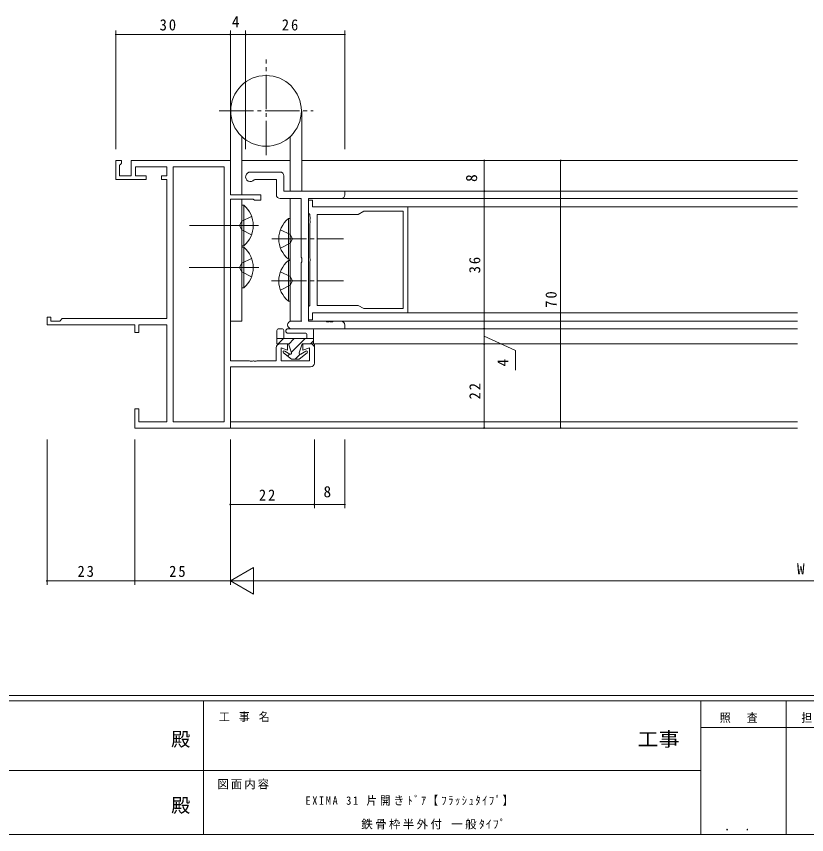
# Model space of a CAD drawing. Units: millimetres on the paper. Extents: x -420 to 373, y -297 to 267.
# Drawn here: x -81.7 to 125.2, y -297 to -82.9 of the extents above; entities that cross this region are included whole.
import ezdxf
from ezdxf.enums import TextEntityAlignment as Align

# ---------------------------------------------------------------- set-up
doc = ezdxf.new("R2010")
doc.units = ezdxf.units.MM
doc.linetypes.add('CHAIN2', pattern=[12, 9, -1, 1, -1])
doc.linetypes.add('DASHED3', pattern=[4, 3, -1])
for name, color, linetype, lineweight in [('0-1_YKK_ZWAK', 7, 'Continuous', 9), ('0-3_YKK_11', 7, 'Continuous', 9), ('0-4_YKK_13', 4, 'Continuous', 9), ('0-5_YKK_D', 6, 'Continuous', 9), ('0-6_YKK_12', 2, 'Continuous', 9)]:
    doc.layers.add(name, color=color, linetype=linetype, lineweight=lineweight)
doc.layers.add('0-2_USER1', color=7, linetype='Continuous')
doc.styles.add('ＭＳ ゴシック', font='')
doc.styles.get('ＭＳ ゴシック').set_extended_font_data('MS Gothic')

msp = doc.modelspace()

# ---------------------------------------------------------------- linework, layer by layer
at = {"layer": '0-1_YKK_ZWAK'}
for p, q in [((352.3, -260.6), (-417.7, -260.6)), ((314.5, -262), (-417.7, -262)), ((-32.7, -262), (-32.7, -297)), ((97.5, -262), (97.5, -297)), ((119.9, -262), (119.9, -297)), ((165.684, -268.999), (97.5, -268.999)), ((-160.1, -280.199), (-31.3, -280.199)), ((-31.3, -280.199), (97.5, -280.199)), ((-417.7, -297), (314.5, -297))]:
    msp.add_line(p, q, dxfattribs=at)
at = {"layer": '0-3_YKK_11'}
for p, q in [((-55.7, -120.6), (-55.7, -125.6)), ((-54.2, -120.6), (-55.7, -120.6)), ((-54.7, -121.8), (-54.5, -121.6)), ((-54.7, -124.6), (-54.7, -121.8)), ((-54.5, -121.6), (-54.2, -121.3)), ((-54.2, -121.3), (-54.2, -120.6)), ((-51.7, -120.6), (-51.7, -124.6)), ((-25.7, -120.6), (-51.7, -120.6)), ((-25.7, -129.6), (-25.7, -120.6)), ((-50.5, -122.23), (-42.33, -122.23)), ((-50.5, -124.6), (-50.5, -122.23)), ((-42.33, -122.23), (-42.33, -124.6)), ((-40.7, -122.23), (-40.7, -188.97)), ((-27.33, -122.23), (-40.7, -122.23)), ((-27.33, -188.97), (-27.33, -122.23)), ((-27.33, -188.97), (-27.33, -122.23)), ((-20.45, -123.6), (-12.701, -123.6)), ((-55.7, -125.6), (-47.7, -125.6)), ((-51.7, -124.6), (-54.7, -124.6)), ((-47.7, -124.6), (-50.5, -124.6)), ((-47.7, -125.6), (-47.7, -124.6)), ((-43.7, -124.6), (-43.7, -125.6)), ((-42.33, -124.6), (-43.7, -124.6)), ((-43.7, -125.6), (-42.33, -125.6)), ((-42.33, -125.6), (-42.33, -161.97)), ((-19.266, -125.55), (-19.495, -125.656)), ((-13.651, -125.55), (-19.266, -125.55)), ((-13.651, -129.55), (-13.651, -125.55)), ((-11.701, -124.6), (-11.701, -128.6)), ((-17.7, -129.6), (-25.7, -129.6)), ((-17.7, -131), (-17.7, -129.6)), ((-7.151, -130.55), (-12.651, -130.55)), ((-11.701, -128.6), (4.299, -128.6)), ((-7.151, -145.858), (-7.151, -130.55)), ((3.299, -130.55), (-5.201, -130.55)), ((-5.201, -130.55), (-5.201, -162.65)), ((4.299, -128.6), (4.299, -129.55)), ((-25.7, -130.7), (-19.7, -130.7)), ((-25.7, -172.97), (-25.7, -130.7)), ((-19.7, -130.7), (-19.4, -131)), ((-19.4, -131), (-17.7, -131)), ((-5.199, -130.95), (-4.199, -130.95)), ((-5.199, -134.38), (-5.199, -130.95)), ((-4.199, -130.95), (-4.199, -132.75)), ((-4.199, -132.75), (20.801, -132.75)), ((20.801, -132.75), (20.801, -146.6)), ((-4.899, -134.68), (-5.199, -134.38)), ((-4.899, -135.192), (-4.899, -134.68)), ((-2.969, -134.68), (-2.969, -158.52)), ((7.801, -134.68), (-2.969, -134.68)), ((9.238, -133.85), (7.801, -134.68)), ((19.601, -133.85), (9.238, -133.85)), ((19.601, -159.35), (19.601, -133.85)), ((19.601, -159.35), (19.601, -133.85)), ((-4.779, -135.375), (-4.899, -135.192)), ((-4.899, -136.108), (-4.779, -135.925)), ((-4.899, -136.192), (-4.899, -136.108)), ((-4.779, -136.375), (-4.899, -136.192)), ((-4.899, -137.108), (-4.779, -136.925)), ((-4.779, -135.925), (-4.779, -135.375)), ((-4.779, -136.925), (-4.779, -136.375)), ((-4.899, -146.142), (-4.899, -137.108)), ((-6.963, -146.136), (-7.151, -145.858)), ((-7.151, -147.342), (-6.963, -147.063)), ((-7.151, -162.65), (-7.151, -147.342)), ((-6.963, -147.063), (-6.963, -146.136)), ((-4.779, -146.325), (-4.899, -146.142)), ((-4.899, -147.058), (-4.779, -146.875)), ((-4.899, -158.52), (-4.899, -147.058)), ((-4.779, -146.875), (-4.779, -146.325)), ((20.801, -146.6), (20.801, -160.45)), ((-5.199, -158.82), (-4.899, -158.52)), ((-5.199, -162.25), (-5.199, -158.82)), ((-4.199, -160.45), (-4.199, -162.25)), ((20.801, -160.45), (-4.199, -160.45)), ((-2.969, -158.52), (7.801, -158.52)), ((7.801, -158.52), (9.238, -159.35)), ((9.238, -159.35), (19.601, -159.35)), ((-73.699, -161.6), (-73.699, -163.6)), ((-72.699, -161.6), (-73.699, -161.6)), ((-72.699, -162.6), (-72.699, -161.6)), ((-70.329, -162.6), (-72.699, -162.6)), ((-69.699, -161.97), (-70.329, -162.6)), ((-42.33, -161.97), (-69.699, -161.97)), ((-9.726, -162.65), (-7.151, -162.65)), ((-5.201, -162.65), (-0.654, -162.65)), ((-4.199, -162.25), (-5.199, -162.25)), ((-0.654, -162.65), (-0.47, -162.77)), ((0.079, -162.77), (0.263, -162.65)), ((0.263, -162.65), (0.346, -162.65)), ((0.346, -162.65), (0.53, -162.77)), ((1.079, -162.77), (1.263, -162.65)), ((1.263, -162.65), (3.299, -162.65)), ((-73.699, -163.6), (-50.7, -163.6)), ((-50.7, -163.6), (-50.7, -165.6)), ((-49.7, -163.6), (-42.33, -163.6)), ((-49.7, -165.6), (-49.7, -163.6)), ((-42.33, -163.6), (-42.33, -188.97)), ((4.299, -164.6), (-9.726, -164.6)), ((-0.47, -162.77), (0.079, -162.77)), ((0.53, -162.77), (1.079, -162.77)), ((4.299, -163.65), (4.299, -164.6)), ((-50.7, -165.6), (-49.7, -165.6)), ((-10.7, -168.6), (-12.7, -168.6)), ((-10.7, -170.219), (-10.7, -168.6)), ((-6.7, -168.6), (-6.7, -170.219)), ((-4.7, -168.6), (-6.7, -168.6)), ((-13.7, -169.6), (-13.7, -172.97)), ((-12.4, -169.6), (-10.7, -170.219)), ((-12.4, -172.97), (-12.4, -169.6)), ((-6.7, -170.219), (-5, -169.6)), ((-5, -169.6), (-5, -172.97)), ((-3.7, -173.6), (-3.7, -169.6)), ((-20.658, -172.97), (-25.7, -172.97)), ((-20.475, -173.09), (-20.658, -172.97)), ((-19.925, -173.09), (-20.475, -173.09)), ((-19.742, -172.97), (-19.925, -173.09)), ((-19.658, -172.97), (-19.742, -172.97)), ((-19.475, -173.09), (-19.658, -172.97)), ((-18.925, -173.09), (-19.475, -173.09)), ((-18.742, -172.97), (-18.925, -173.09)), ((-13.7, -172.97), (-18.742, -172.97)), ((-5, -172.97), (-12.4, -172.97)), ((-25.7, -174.6), (-4.7, -174.6)), ((-25.7, -190.6), (-25.7, -174.6)), ((-50.7, -185.6), (-50.7, -190.6)), ((-49.7, -185.6), (-50.7, -185.6)), ((-49.7, -188.97), (-49.7, -185.6)), ((-42.33, -188.97), (-49.7, -188.97)), ((-40.7, -188.97), (-27.33, -188.97)), ((-50.7, -190.6), (-25.7, -190.6))]:
    msp.add_line(p, q, dxfattribs=at)
for centre, radius, start, end in [((-20.45, -124.85), 1.25, 90.00002, 319.8221), ((-12.701, -124.6), 1, 0, 89.99998), ((-12.651, -129.55), 1, 180, 269.99998), ((3.299, -129.55), 1, 270, 359.99998), ((-9.726, -163.625), 0.975, 90, 179.99998), ((3.299, -163.65), 1, 0, 89.99998), ((-9.726, -163.625), 0.975, 180.00015, 270.00014), ((-12.7, -169.6), 1, 90, 179.99998), ((-4.7, -169.6), 1, 0, 89.99998), ((-4.7, -173.6), 1, 270, 359.99998)]:
    msp.add_arc(centre, radius, start, end, dxfattribs=at)
at = {"layer": '0-4_YKK_13', "linetype": 'CHAIN2'}
for p, q in [((-16.35, -119.185), (-16.35, -94.197)), ((-28.598, -107.6), (-4.035, -107.6)), ((-18.311, -137.6), (-36.41, -137.6)), ((-35.282, -137.6), (-18.696, -137.6)), ((-14.835, -141.1), (1.985, -141.1)), ((-14.733, -141.1), (3.913, -141.1)), ((-18.205, -148.6), (-36.515, -148.6)), ((-35.282, -148.6), (-18.227, -148.6)), ((-14.89, -152.1), (1.985, -152.1)), ((-14.733, -152.1), (3.913, -152.1))]:
    msp.add_line(p, q, dxfattribs=at)
at = {"layer": '0-4_YKK_13'}
for p, q in [((-25.7, -107.6), (-25.7, -120.9)), ((-7, -107.6), (-7, -128.6)), ((-22.7, -129.6), (-22.7, -114.419)), ((-10, -128.6), (-10, -114.308)), ((-10, -162.6), (-10, -130.55)), ((-22.7, -162.6), (-22.7, -130.7)), ((-22.192, -132.3), (-22.7, -132.3)), ((-22.7, -132.3), (-22.7, -142.9)), ((-10.509, -135.8), (-10, -135.8)), ((-10, -135.8), (-10, -146.4)), ((-22.192, -143.3), (-22.7, -143.3)), ((-22.7, -143.3), (-22.7, -153.9)), ((-10.509, -146.8), (-10, -146.8)), ((-10, -146.8), (-10, -157.4)), ((-25.7, -162.6), (-22.7, -162.6)), ((-10, -162.6), (-7, -162.6)), ((-12.2, -164.6), (-13, -164.6)), ((-10.6, -164.6), (-4.4, -164.6)), ((-13.5, -165.1), (-13.5, -168.6)), ((-11.7, -167.2), (-11.7, -165.1)), ((-5.9, -165.8), (-10.6, -165.8)), ((-5.7, -166), (-5.7, -167.2)), ((-3.9, -168.6), (-3.9, -165.1)), ((-3.9, -167.2), (-13.5, -167.2)), ((-13.5, -168.6), (-10.5, -168.6)), ((-13.175, -168.6), (-11.775, -167.2)), ((-10.5, -168.6), (-9.716, -170.903)), ((-10.461, -168.714), (-8.947, -167.2)), ((-9.743, -170.824), (-6.119, -167.2)), ((-6.9, -168.6), (-7.684, -170.903)), ((-6.9, -168.6), (-3.9, -168.6)), ((-4.69, -168.6), (-3.9, -167.81)), ((-11.787, -170.934), (-9.7, -172.6)), ((-10.16, -171.254), (-11.44, -170.446)), ((-10.711, -171.793), (-10.168, -171.249)), ((-8.69, -172.6), (-7.39, -171.3)), ((-5.613, -170.934), (-7.7, -172.6)), ((-7.24, -171.254), (-5.96, -170.446)), ((-9.7, -172.6), (-7.7, -172.6))]:
    msp.add_line(p, q, dxfattribs=at)
for points in [[(-22.192, -132.3), (-22.192, -142.9), (-22.7, -142.9)], [(-10.509, -135.8), (-10.509, -146.4), (-10, -146.4)], [(-22.192, -143.3), (-22.192, -153.9), (-22.7, -153.9)], [(-10.509, -146.8), (-10.509, -157.4), (-10, -157.4)]]:
    msp.add_lwpolyline(points, dxfattribs=at)
at = {"layer": '0-4_YKK_13', "linetype": 'DASHED3'}
for points in [[(-20.132, -135.2), (-22.706, -136.455), (-23.314, -137.6)], [(-20.132, -140), (-22.706, -138.745), (-23.314, -137.6)], [(-12.568, -138.7), (-9.995, -139.955), (-9.387, -141.1)], [(-12.568, -143.5), (-9.995, -142.245), (-9.387, -141.1)], [(-20.132, -146.2), (-22.706, -147.455), (-23.314, -148.6)], [(-20.132, -151), (-22.706, -149.745), (-23.314, -148.6)], [(-12.568, -149.7), (-9.995, -150.955), (-9.387, -152.1)], [(-12.568, -154.5), (-9.995, -153.245), (-9.387, -152.1)]]:
    msp.add_lwpolyline(points, dxfattribs=at)
at = {"layer": '0-4_YKK_13'}
msp.add_circle((-16.35, -107.6), 9.25, dxfattribs=at)
for centre, radius, start, end in [((-26.584, -137.6), 6.884, 309.65097, 50.34901), ((-6.117, -141.1), 6.884, 129.65097, 230.34901), ((-26.584, -148.6), 6.884, 309.65097, 50.34901), ((-6.117, -152.1), 6.884, 129.65097, 230.34901), ((-13, -165.1), 0.5, 90, 180), ((-12.2, -165.1), 0.5, 0, 90), ((-10.6, -165.2), 0.6, 90, 270), ((-4.4, -165.1), 0.5, 0, 90), ((-5.9, -166), 0.2, 0, 90), ((-11.6, -170.7), 0.3, 57.75244, 231.41034), ((-10, -171), 0.3, 237.75244, 18.79733), ((-7.4, -171), 0.3, 161.20265, 302.24754), ((-5.8, -170.7), 0.3, 308.58965, 122.24754)]:
    msp.add_arc(centre, radius, start, end, dxfattribs=at)
at = {"layer": '0-5_YKK_D'}
for p, q in [((-55.7, -117.6), (-55.7, -86.6)), ((-55.7, -87.6), (-25.7, -87.6)), ((-25.7, -117.6), (-25.7, -86.6)), ((-25.7, -117.6), (-25.7, -86.6)), ((-21.701, -87.6), (-25.7, -87.6)), ((-21.701, -117.6), (-21.701, -86.6)), ((-21.701, -117.6), (-21.701, -86.6)), ((4.299, -87.6), (-21.701, -87.6)), ((4.299, -117.6), (4.299, -86.6)), ((23.801, -120.6), (41.801, -120.6)), ((23.801, -120.6), (61.801, -120.6)), ((40.801, -128.6), (40.801, -120.6)), ((60.801, -120.6), (60.801, -190.6)), ((23.801, -128.6), (41.801, -128.6)), ((23.801, -128.6), (41.801, -128.6)), ((40.801, -164.6), (40.801, -128.6)), ((23.801, -164.6), (41.801, -164.6)), ((23.801, -164.6), (41.801, -164.6)), ((40.801, -168.6), (40.801, -164.6)), ((40.801, -166.6), (49.007, -170.29)), ((23.801, -168.6), (41.801, -168.6)), ((23.801, -168.6), (41.801, -168.6)), ((40.801, -168.6), (40.801, -190.6)), ((49.007, -170.29), (49.007, -175.49)), ((23.801, -190.6), (41.801, -190.6)), ((23.801, -190.6), (61.801, -190.6)), ((-73.7, -193.6), (-73.7, -231.6)), ((-50.7, -193.6), (-50.7, -231.6)), ((-50.7, -193.6), (-50.7, -231.6)), ((-25.7, -193.6), (-25.7, -231.6)), ((-25.7, -193.6), (-25.7, -231.6)), ((-25.7, -193.6), (-25.7, -211.6)), ((-3.7, -193.6), (-3.7, -211.6)), ((-3.7, -193.6), (-3.7, -211.6)), ((4.299, -193.6), (4.299, -211.6)), ((-25.7, -210.6), (-3.7, -210.6)), ((4.299, -210.6), (-3.7, -210.6)), ((-25.7, -230.6), (-19.638, -227.1)), ((-19.638, -234.1), (-19.638, -227.1)), ((-50.7, -230.6), (-73.7, -230.6)), ((-25.7, -230.6), (-50.7, -230.6)), ((-25.7, -230.6), (-13.576, -230.6)), ((-25.7, -230.6), (-19.638, -234.1)), ((-18.7, -230.6), (267.3, -230.6))]:
    msp.add_line(p, q, dxfattribs=at)
for centre, start, end in [((-55.7, -87.6), 0, 180), ((-55.7, -87.6), 180, 0), ((-25.7, -87.6), 0, 180), ((-25.7, -87.6), 0, 180), ((-25.7, -87.6), 180, 0), ((-25.7, -87.6), 180, 0), ((-21.701, -87.6), 0, 180), ((-21.701, -87.6), 0, 180), ((-21.701, -87.6), 180, 0), ((-21.701, -87.6), 180, 0), ((4.299, -87.6), 0, 180), ((4.299, -87.6), 180, 0), ((40.801, -120.6), 90, 270), ((40.801, -120.6), 270, 90), ((60.801, -120.6), 90, 270), ((60.801, -120.6), 270, 90), ((40.801, -128.6), 90, 270), ((40.801, -128.6), 90, 270), ((40.801, -128.6), 270, 90), ((40.801, -128.6), 270, 90), ((40.801, -164.6), 90, 270), ((40.801, -164.6), 90, 270), ((40.801, -164.6), 270, 90), ((40.801, -164.6), 270, 90), ((40.801, -168.6), 90, 270), ((40.801, -168.6), 90, 270), ((40.801, -168.6), 270, 90), ((40.801, -168.6), 270, 90), ((40.801, -190.6), 90, 270), ((40.801, -190.6), 270, 90), ((60.801, -190.6), 90, 270), ((60.801, -190.6), 270, 90), ((-25.7, -210.6), 0, 180), ((-25.7, -210.6), 180, 0), ((-3.7, -210.6), 0, 180), ((-3.7, -210.6), 0, 180), ((-3.7, -210.6), 180, 0), ((-3.7, -210.6), 180, 0), ((4.299, -210.6), 0, 180), ((4.299, -210.6), 180, 0), ((-73.7, -230.6), 0.00035, 180.00035), ((-73.7, -230.6), 180.00035, 0.00035), ((-50.7, -230.6), 0.00035, 180.00035), ((-50.7, -230.6), 0, 180), ((-50.7, -230.6), 180.00035, 0.00035), ((-50.7, -230.6), 180, 0)]:
    msp.add_arc(centre, 0.106, start, end, dxfattribs=at)
at = {"layer": '0-6_YKK_12'}
for p, q in [((-22.7, -120.6), (-10, -120.6)), ((-7, -120.6), (122.8, -120.6)), ((-4.901, -130.55), (122.8, -130.55)), ((-1.174, -128.6), (122.8, -128.6)), ((-3.899, -132.75), (122.8, -132.75)), ((-3.899, -160.45), (122.8, -160.45)), ((-4.901, -162.65), (122.8, -162.65)), ((-1.174, -164.6), (122.8, -164.6)), ((-3.7, -168.6), (122.8, -168.6)), ((-3.7, -168.6), (-3.7, -169.6)), ((-25.7, -188.97), (122.8, -188.97)), ((-26, -190.6), (122.8, -190.6))]:
    msp.add_line(p, q, dxfattribs=at)

# ---------------------------------------------------------------- texts
at = {"layer": '0-1_YKK_ZWAK', "color": 3, "style": 'ＭＳ ゴシック', "width": 1.1}
msp.add_text('工事', height=3.666, dxfattribs=at).set_placement((80.931, -274.956), align=Align.BOTTOM_LEFT)
at = {"layer": '0-1_YKK_ZWAK', "color": 3, "style": 'ＭＳ ゴシック'}
for p in [(-41.182, -274.956), (-41.182, -292.278)]:
    msp.add_text('殿', height=3.666, dxfattribs=at).set_placement(p, align=Align.BOTTOM_LEFT)
at = {"layer": '0-1_YKK_ZWAK', "char_height": 2.199, "attachment_point": 7, "style": 'ＭＳ ゴシック'}
for s, insert in [('\\T1.22;\\W0.95;工\\~事\\~名', (-28.688, -267.533)), ('\\T1.24;\\W0.95;照\\~\\~査', (102.489, -267.78)), ('\\T1.24;\\W0.95;担\\~\\~当', (123.855, -267.78)), ('\\T1.17;図面内容', (-29.083, -285.148)), ('\\T1.24;\\W0.95;\\~．\\~．', (101.955, -295.946))]:
    msp.add_mtext(s, dxfattribs=dict(at, insert=insert))
at = {"layer": '0-2_USER1', "char_height": 2.199, "attachment_point": 7, "style": 'ＭＳ ゴシック'}
for s, insert in [('\\T1.32;\\W0.9;EXIMA\\~31\\~片開きﾄﾞｱ【ﾌﾗｯｼｭﾀｲﾌﾟ】', (-6.023, -289.449)), ('\\T1.21;鉄骨枠半外付\\~一般ﾀｲﾌﾟ', (8.578, -295.625))]:
    msp.add_mtext(s, dxfattribs=dict(at, insert=insert))
at = {"layer": '0-5_YKK_D', "color": 7, "style": 'ＭＳ ゴシック'}
for s, p in [('4', (-25.3, -86.6)), ('8', (-1.3, -209.6)), ('W', (122.7, -229.8))]:
    msp.add_text(s, height=2.933, dxfattribs=at).set_placement(p, align=Align.BOTTOM_LEFT)
for s, p in [('8', (39.801, -126.2)), ('4', (48.007, -174.49))]:
    msp.add_text(s, height=2.933, rotation=90, dxfattribs=at).set_placement(p, align=Align.BOTTOM_LEFT)
at = {"layer": '0-5_YKK_D', "color": 7, "char_height": 2.933, "attachment_point": 7, "style": 'ＭＳ ゴシック'}
for s, insert in [('\\T1.27;\\W0.95;30', (-44.22, -86.6)), ('\\T1.27;\\W0.95;26', (-12.22, -86.6)), ('\\T1.27;\\W0.95;22', (-18.22, -209.6)), ('\\T1.27;\\W0.95;23', (-65.72, -229.6)), ('\\T1.27;\\W0.95;25', (-41.72, -229.6))]:
    msp.add_mtext(s, dxfattribs=dict(at, insert=insert))
at = {"layer": '0-5_YKK_D', "color": 7, "char_height": 2.933, "attachment_point": 7, "rotation": 90, "style": 'ＭＳ ゴシック'}
for s, insert in [('\\T1.27;\\W0.95;36', (39.801, -150.12)), ('\\T1.27;\\W0.95;70', (59.801, -159.12)), ('\\T1.27;\\W0.95;22', (39.801, -183.12))]:
    msp.add_mtext(s, dxfattribs=dict(at, insert=insert))

doc.saveas('drawing.dxf')
